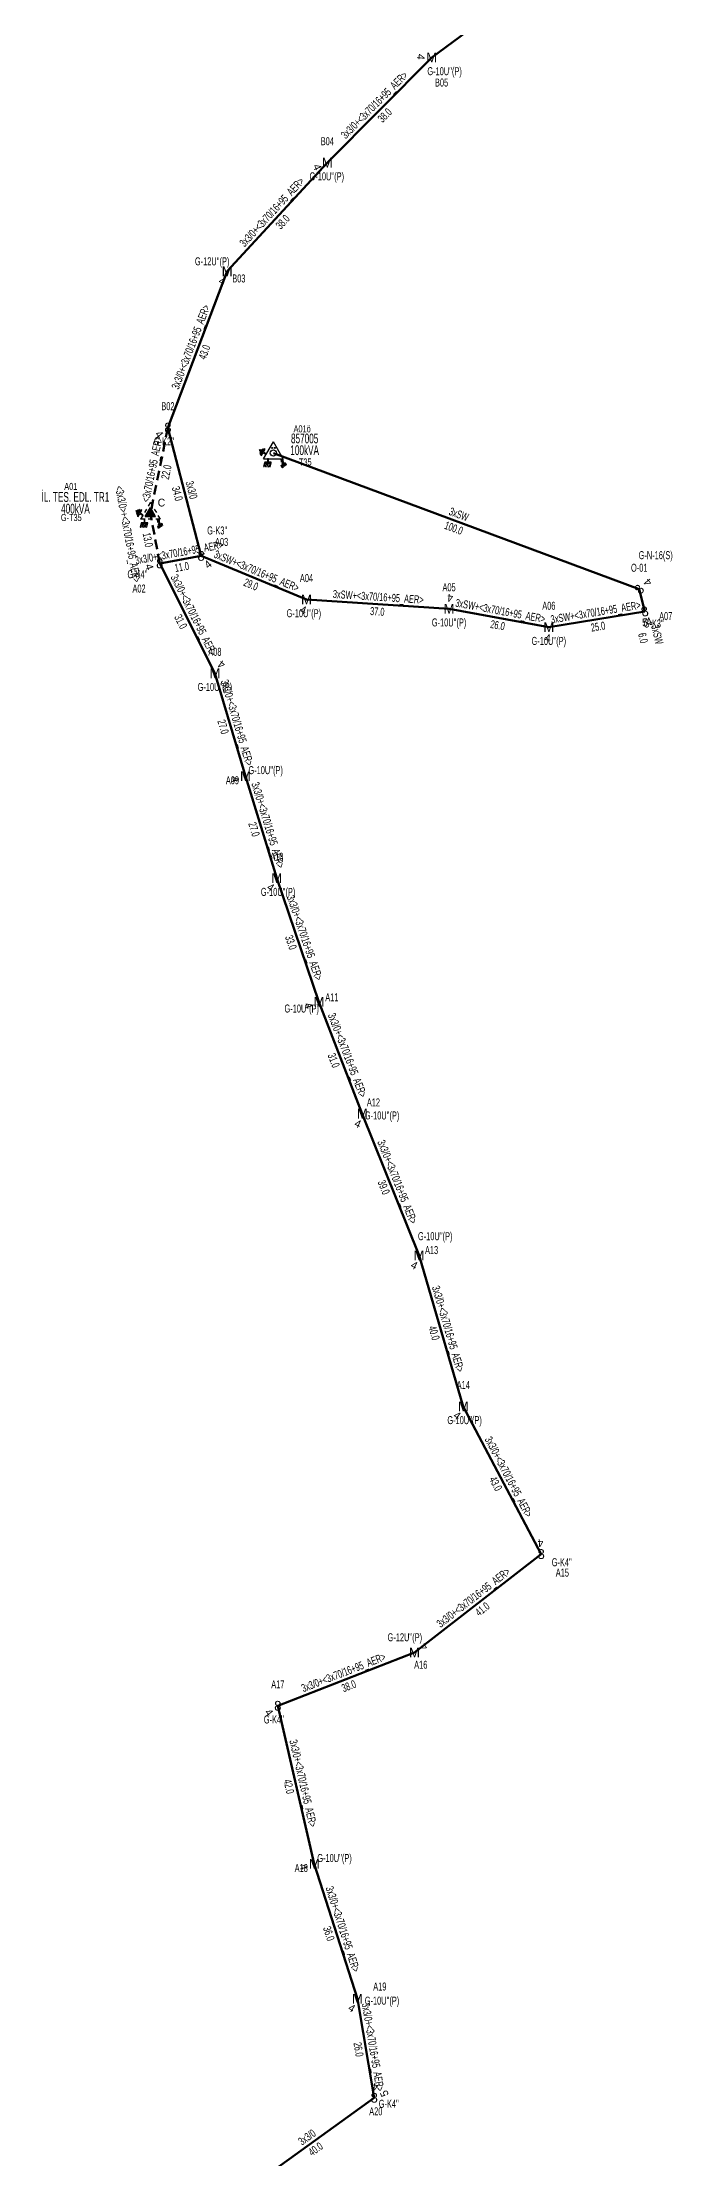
# Model space of a CAD drawing. Header units: millimetres. Extents: x 542876 to 548433, y 4216806 to 4221056.
# Drawn here: x 543365 to 543526, y 4217470 to 4218012 of the extents above; entities that cross this region are included whole.
import ezdxf
from ezdxf.enums import TextEntityAlignment as Align

# ---------------------------------------------------------------- set-up
doc = ezdxf.new("R2010")
doc.units = ezdxf.units.MM
doc.linetypes.add('DASHED', pattern=[3.75, 2.5, -1.25])
doc.linetypes.add('DASHED2', pattern=[0])
for name, color, linetype, lineweight in [('DIREK_ENH_YENI', 6, 'Continuous', 25), ('DIREK_OG_YENI', 10, 'Continuous', 25), ('HAT_AG_HAVAI_ILERDE', 3, 'DASHED', 50), ('HAT_OG_HAVAI_ILERDE', 1, 'DASHED', 70), ('HAT_OG_HAVAI_YENI', 1, 'Continuous', 70), ('TRAFO_ILERDE', 5, 'DASHED2', 30), ('TRAFO_MEVCUT', 5, 'Continuous', 30), ('TRAFO_TADILAT_BYSK', 5, 'Continuous', 30)]:
    doc.layers.add(name, color=color, linetype=linetype, lineweight=lineweight)
doc.styles.add('Direk', font='B_CAD')
doc.styles.get("Standard").update_dxf_attribs({"font": 'Arial'})

# ---------------------------------------------------------------- blocks, each defined once
blk = doc.blocks.new('ILD_DIREK')
h = blk.add_hatch(color=32)
h.paths.add_polyline_path([(-2.19, 0.88), (-2.4, 1.01), (-3.36, -0.63), (-3.14, -0.76), (-2.71, -0.02), (-1.94, -0.47), (-1.84, -0.3), (-2.61, 0.15)])
h.paths.add_polyline_path([(-3.55, -0.16), (-3.42, -0.23), (-2.71, 1), (-2.84, 1.07)])
h.paths.add_polyline_path([(-3.63, 0.3), (-3.5, 0.23), (-3.15, 0.83), (-3.28, 0.91)])
h.paths.add_polyline_path([(-3.68, 0.82), (-3.75, 0.69), (-3.62, 0.62), (-3.55, 0.75)])
h.paths.add_polyline_path([(-1.39, -1.44), (-1.59, -1.44), (-1.6, -2.34), (-2.35, -2.34), (-2.6, -3.47), (-2.5, -3.47), (-2.29, -2.54), (-1.99, -2.54), (-2.2, -3.47), (-2.1, -3.47), (-1.89, -2.54), (-1.59, -2.54), (-1.8, -3.48), (-1.7, -3.48), (-1.49, -2.54), (-1.19, -2.54), (-1.4, -3.48), (-1.3, -3.48), (-1.09, -2.54), (-0.79, -2.55), (-1, -3.48), (-0.9, -3.48), (-0.65, -2.35), (-1.4, -2.34)])
at = {"layer": 'TRAFO_ILERDE'}
for points in [[(2.27, -1.57), (2.04, -1.92), (2, -1.44), (1.86, -1.44), (1.93, -2.32), (2.17, -1.96), (2.23, -2.67), (2.02, -2.67), (2.31, -2.87), (2.32, -2.86), (2.56, -2.49), (2.36, -2.63)], [(2.27, -1.57), (2.04, -1.92), (2, -1.44), (1.86, -1.44), (1.93, -2.32), (2.17, -1.96), (2.23, -2.67), (2.02, -2.67), (2.31, -2.87), (1.89, -3.19), (2.12, -3.79), (2.18, -3.74), (2, -3.26), (2.18, -3.13), (2.36, -3.6), (2.41, -3.56), (2.24, -3.08), (2.41, -2.94), (2.59, -3.42), (2.65, -3.38), (2.47, -2.9), (2.65, -2.76), (2.83, -3.24), (2.89, -3.2), (2.71, -2.72), (2.89, -2.58), (3.07, -3.06), (3.13, -3.01), (2.9, -2.42), (2.32, -2.86), (2.56, -2.49), (2.36, -2.63)], [(2.89, -2.58), (3.07, -3.06), (3.13, -3.01), (2.9, -2.42), (2.32, -2.86), (2.56, -2.49), (2.36, -2.63), (2.27, -1.57), (2.04, -1.92), (2, -1.44), (1.86, -1.44), (1.93, -2.32), (2.17, -1.96), (2.23, -2.67), (2.02, -2.67), (2.31, -2.87), (1.89, -3.19), (2.12, -3.79), (2.18, -3.74), (2, -3.26), (2.18, -3.13), (2.36, -3.6), (2.41, -3.56), (2.24, -3.08), (2.41, -2.94), (2.59, -3.42), (2.65, -3.38), (2.47, -2.9), (2.65, -2.76), (2.83, -3.24), (2.89, -3.2), (2.71, -2.72)]]:
    blk.add_hatch(color=32, dxfattribs=at).paths.add_polyline_path(points)
at = {"layer": 'TRAFO_ILERDE', "linetype": 'Continuous'}
for p, q in [((-0.99, 1.17), (-1.53, 0.24)), ((-1.3, -0.73), (0, 1.52)), ((0, 2.89), (-0.55, 1.94)), ((0, 2.89), (0.55, 1.94)), ((1.3, -0.73), (0, 1.52)), ((0.99, 1.17), (1.53, 0.24)), ((-1.94, -0.47), (-2.5, -1.44)), ((-1.38, -1.44), (-2.5, -1.44)), ((-1.3, -0.73), (1.3, -0.73)), ((0.52, -1.44), (-0.56, -1.44)), ((2.5, -1.44), (1.4, -1.44)), ((1.94, -0.47), (2.5, -1.44))]:
    blk.add_line(p, q, dxfattribs=at)
at = {"layer": 'TRAFO_ILERDE', "color": 32, "flags": 128}
blk.add_lwpolyline([(1.86, -1.44), (2, -1.44), (2.04, -1.92), (2.27, -1.57), (2.36, -2.63), (2.56, -2.49), (2.32, -2.86), (2.9, -2.42), (3.13, -3.01), (3.07, -3.06), (2.89, -2.58), (2.71, -2.72), (2.89, -3.2), (2.83, -3.24), (2.65, -2.76), (2.47, -2.9), (2.65, -3.38), (2.59, -3.42), (2.41, -2.94), (2.24, -3.08), (2.41, -3.56), (2.36, -3.6), (2.18, -3.13), (2, -3.26), (2.18, -3.74), (2.12, -3.79), (1.89, -3.19), (2.31, -2.87), (2.02, -2.67), (2.23, -2.67), (2.17, -1.96), (1.93, -2.32), (1.86, -1.44)], dxfattribs=at)
at = {"layer": 'TRAFO_ILERDE', "linetype": 'Continuous'}
for points in [[(-1.3, -0.73), (0, -0.73), (0, 1.52)], [(0, -0.73), (0, 1.52), (1.3, -0.73)]]:
    blk.add_solid(points, dxfattribs=at)
at = {"layer": 'TRAFO_TADILAT_BYSK', "color": 32, "flags": 128}
for points in [[(-3.62, 0.62), (-3.55, 0.75), (-3.68, 0.82), (-3.75, 0.69), (-3.62, 0.62)], [(-3.5, 0.23), (-3.15, 0.83), (-3.28, 0.91), (-3.63, 0.3), (-3.5, 0.23)], [(-3.42, -0.23), (-2.71, 1), (-2.84, 1.07), (-3.55, -0.16), (-3.42, -0.23)], [(-1.84, -0.3), (-2.61, 0.15), (-2.19, 0.88), (-2.4, 1.01), (-3.36, -0.63), (-3.14, -0.76), (-2.71, -0.02), (-1.94, -0.47), (-1.84, -0.3)], [(-1.39, -1.44), (-1.59, -1.44), (-1.6, -2.34), (-2.35, -2.34), (-2.6, -3.47), (-2.5, -3.47), (-2.29, -2.54), (-1.99, -2.54), (-2.2, -3.47), (-2.1, -3.47), (-1.89, -2.54), (-1.59, -2.54), (-1.8, -3.48), (-1.7, -3.48), (-1.49, -2.54), (-1.19, -2.54), (-1.4, -3.48), (-1.3, -3.48), (-1.09, -2.54), (-0.79, -2.55), (-1, -3.48), (-0.9, -3.48), (-0.65, -2.35), (-1.4, -2.34), (-1.39, -1.44)]]:
    blk.add_lwpolyline(points, dxfattribs=at)
blk = doc.blocks.new('MEV_DIREK_OZEL')
h = blk.add_hatch(color=32)
h.paths.add_polyline_path([(-2.12, 1), (-2.34, 1.12), (-3.29, -0.52), (-3.08, -0.65), (-2.65, 0.09), (-1.88, -0.36), (-1.78, -0.19), (-2.55, 0.26)])
h.paths.add_polyline_path([(-3.44, -0.15), (-3.31, -0.22), (-2.59, 1.01), (-2.72, 1.09)])
h.paths.add_polyline_path([(-3.52, 0.32), (-3.39, 0.24), (-3.03, 0.85), (-3.16, 0.92)])
h.paths.add_polyline_path([(-3.56, 0.84), (-3.64, 0.71), (-3.51, 0.63), (-3.43, 0.76)])
h.paths.add_polyline_path([(-1.49, -2.34), (-2.24, -2.34), (-2.5, -3.47), (-2.4, -3.47), (-2.19, -2.54), (-1.89, -2.54), (-2.1, -3.47), (-2, -3.47), (-1.79, -2.54), (-1.49, -2.54), (-1.7, -3.48), (-1.6, -3.48), (-1.39, -2.54), (-1.09, -2.54), (-1.3, -3.48), (-1.2, -3.48), (-0.99, -2.54), (-0.69, -2.55), (-0.9, -3.48), (-0.8, -3.48), (-0.54, -2.35), (-1.29, -2.34), (-1.29, -1.44), (-1.49, -1.44)])
at = {"layer": 'TRAFO_MEVCUT'}
for points in [[(2.4, -1.57), (2.17, -1.92), (2.12, -1.44), (1.99, -1.44), (2.06, -2.32), (2.29, -1.96), (2.35, -2.67), (2.14, -2.67), (2.44, -2.87), (2.45, -2.86), (2.69, -2.49), (2.49, -2.63)], [(2.4, -1.57), (2.17, -1.92), (2.12, -1.44), (1.99, -1.44), (2.06, -2.32), (2.29, -1.96), (2.35, -2.67), (2.14, -2.67), (2.44, -2.87), (2.02, -3.19), (2.24, -3.79), (2.3, -3.74), (2.13, -3.26), (2.3, -3.13), (2.48, -3.6), (2.54, -3.56), (2.36, -3.08), (2.54, -2.94), (2.72, -3.42), (2.78, -3.38), (2.6, -2.9), (2.78, -2.76), (2.95, -3.24), (3.01, -3.2), (2.84, -2.72), (3.01, -2.58), (3.19, -3.06), (3.25, -3.01), (3.03, -2.42), (2.45, -2.86), (2.69, -2.49), (2.49, -2.63)], [(3.01, -2.58), (3.19, -3.06), (3.25, -3.01), (3.03, -2.42), (2.45, -2.86), (2.69, -2.49), (2.49, -2.63), (2.4, -1.57), (2.17, -1.92), (2.12, -1.44), (1.99, -1.44), (2.06, -2.32), (2.29, -1.96), (2.35, -2.67), (2.14, -2.67), (2.44, -2.87), (2.02, -3.19), (2.24, -3.79), (2.3, -3.74), (2.13, -3.26), (2.3, -3.13), (2.48, -3.6), (2.54, -3.56), (2.36, -3.08), (2.54, -2.94), (2.72, -3.42), (2.78, -3.38), (2.6, -2.9), (2.78, -2.76), (2.95, -3.24), (3.01, -3.2), (2.84, -2.72)]]:
    blk.add_hatch(color=32, dxfattribs=at).paths.add_polyline_path(points)
at = {"layer": 'TRAFO_MEVCUT', "linetype": 'Continuous'}
for p, q in [((-2.5, -1.44), (0, 2.89)), ((2.5, -1.44), (0, 2.89)), ((-2.5, -1.44), (2.5, -1.44))]:
    blk.add_line(p, q, dxfattribs=at)
at = {"layer": 'TRAFO_MEVCUT', "color": 32, "flags": 128}
blk.add_lwpolyline([(1.99, -1.44), (2.12, -1.44), (2.17, -1.92), (2.4, -1.57), (2.49, -2.63), (2.69, -2.49), (2.45, -2.86), (3.03, -2.42), (3.25, -3.01), (3.19, -3.06), (3.01, -2.58), (2.84, -2.72), (3.01, -3.2), (2.95, -3.24), (2.78, -2.76), (2.6, -2.9), (2.78, -3.38), (2.72, -3.42), (2.54, -2.94), (2.36, -3.08), (2.54, -3.56), (2.48, -3.6), (2.3, -3.13), (2.13, -3.26), (2.3, -3.74), (2.24, -3.79), (2.02, -3.19), (2.44, -2.87), (2.14, -2.67), (2.35, -2.67), (2.29, -1.96), (2.06, -2.32), (1.99, -1.44)], dxfattribs=at)
at = {"layer": 'TRAFO_MEVCUT', "linetype": 'Continuous'}
for centre, radius in [((0, 0), 0.804), ((-0.34, 1.34), 0.12), ((0.34, 1.34), 0.12)]:
    blk.add_circle(centre, radius, dxfattribs=at)
at = {"layer": 'TRAFO_TADILAT_BYSK', "color": 32, "flags": 128}
for points in [[(-3.51, 0.63), (-3.43, 0.76), (-3.56, 0.84), (-3.64, 0.71), (-3.51, 0.63)], [(-3.39, 0.24), (-3.03, 0.85), (-3.16, 0.92), (-3.52, 0.32), (-3.39, 0.24)], [(-3.31, -0.22), (-2.59, 1.01), (-2.72, 1.09), (-3.44, -0.15), (-3.31, -0.22)], [(-1.78, -0.19), (-2.55, 0.26), (-2.12, 1), (-2.34, 1.12), (-3.29, -0.52), (-3.08, -0.65), (-2.65, 0.09), (-1.88, -0.36), (-1.78, -0.19)], [(-1.29, -1.44), (-1.49, -1.44), (-1.49, -2.34), (-2.24, -2.34), (-2.5, -3.47), (-2.4, -3.47), (-2.19, -2.54), (-1.89, -2.54), (-2.1, -3.47), (-2, -3.47), (-1.79, -2.54), (-1.49, -2.54), (-1.7, -3.48), (-1.6, -3.48), (-1.39, -2.54), (-1.09, -2.54), (-1.3, -3.48), (-1.2, -3.48), (-0.99, -2.54), (-0.69, -2.55), (-0.9, -3.48), (-0.8, -3.48), (-0.54, -2.35), (-1.29, -2.34), (-1.29, -1.44)]]:
    blk.add_lwpolyline(points, dxfattribs=at)

msp = doc.modelspace()

# ---------------------------------------------------------------- linework, layer by layer
at = {"layer": 'HAT_AG_HAVAI_ILERDE'}
msp.add_line((543397.514927, 4217913.426079), (543393.0275, 4217891.416971), dxfattribs=at)
at = {"layer": 'HAT_OG_HAVAI_ILERDE'}
msp.add_line((543395.427, 4217878.657), (543393.0275, 4217891.416971), dxfattribs=at)
at = {"layer": 'HAT_OG_HAVAI_YENI'}
for p, q in [((543495.330441, 4218030.636801), (543465.087787, 4218008.224358)), ((543465.087787, 4218008.224358), (543438.344, 4217981.306)), ((543438.344, 4217981.306), (543412.698, 4217953.478)), ((543412.698, 4217953.478), (543397.514927, 4217913.426079)), ((543397.514927, 4217913.426079), (543406.018, 4217880.591)), ((543518.226, 4217872.043), (543424.537, 4217906.914)), ((543406.018, 4217880.591), (543395.427, 4217878.657)), ((543409.55258, 4217850.510167), (543395.427, 4217878.657)), ((543433.003, 4217869.402), (543406.018, 4217880.591)), ((543519.643314, 4217866.349428), (543518.226, 4217872.043)), ((543433.003, 4217869.402), (543469.524003, 4217867.039866)), ((543469.524003, 4217867.039866), (543495.077927, 4217862.306793)), ((543495.077927, 4217862.306793), (543519.643314, 4217866.349428)), ((543417.377236, 4217824.169702), (543409.55258, 4217850.510167)), ((543417.377236, 4217824.169702), (543425.395888, 4217798.02062)), ((543425.395888, 4217798.02062), (543436.208176, 4217766.339914)), ((543436.208176, 4217766.339914), (543447.287271, 4217737.70161)), ((543447.287271, 4217737.70161), (543461.823636, 4217701.39455)), ((543461.823636, 4217701.39455), (543473.167, 4217662.706)), ((543473.167, 4217662.706), (543493.11, 4217624.891)), ((543493.11, 4217624.891), (543460.67208, 4217599.65809)), ((543460.67208, 4217599.65809), (543425.663719, 4217586.024276)), ((543425.663719, 4217586.024276), (543435.01, 4217545.521)), ((543435.01, 4217545.521), (543446.054, 4217510.986)), ((543446.054, 4217510.986), (543450.351, 4217485.623)), ((543450.351, 4217485.623), (543418.114, 4217462.39))]:
    msp.add_line(p, q, dxfattribs=at)

# ---------------------------------------------------------------- block references
at = {"layer": 'TRAFO_ILERDE'}
msp.add_blockref('ILD_DIREK', (543393.0275, 4217891.416971), dxfattribs=at)
at = {"layer": 'TRAFO_MEVCUT'}
msp.add_blockref('MEV_DIREK_OZEL', (543424.537, 4217906.914), dxfattribs=at)

# ---------------------------------------------------------------- texts
at = {"layer": 'DIREK_ENH_YENI', "width": 0.53}
for s, p in [('G-N-16(S)', (543522.440198, 4217880.768804)), ('O-01', (543518.226, 4217877.543))]:
    msp.add_text(s, height=2.05, dxfattribs=at).set_placement(p, align=Align.MIDDLE_CENTER)
at = {"layer": 'DIREK_ENH_YENI', "style": 'Direk'}
msp.add_text('8', height=2.5, rotation=47.134279, dxfattribs=at).set_placement((543518.226, 4217872.043), align=Align.MIDDLE_CENTER)
at = {"layer": 'DIREK_ENH_YENI', "color": 32, "style": 'Direk'}
msp.add_text('4', height=2, rotation=489.100033, dxfattribs=at).set_placement((543520.398929, 4217873.808894), align=Align.MIDDLE_CENTER)
at = {"layer": 'DIREK_OG_YENI', "color": 32, "style": 'Direk'}
for s, rotation, p in [('4', 265.864032, (543462.295079, 4218008.426304)), ('4', 293.668327, (543435.779523, 4217980.181964)), ('4', 332.812662, (543411.418676, 4217950.987351)), ('4', 306.938729, (543395.276946, 4217911.743389)), ('4', 288.295249, (543392.768536, 4217877.778042)), ('4', 398.913949, (543407.776827, 4217878.412347)), ('4', 534.753325, (543469.780046, 4217869.828135)), ('4', 343.285595, (543432.197716, 4217866.720299)), ('5', 360.741207, (543519.679536, 4217863.549663)), ('4', 382.976072, (543520.736285, 4217863.771558)), ('4', 354.753325, (543494.821884, 4217859.518525)), ('4', 503.272249, (543411.227018, 4217852.754328)), ('4', 287.055737, (543414.700381, 4217823.348457)), ('4', 326.275726, (543423.841337, 4217795.691807)), ('4', 289.921321, (543433.575725, 4217765.385872)), ('4', 336.484716, (543446.170089, 4217735.13414)), ('4', 334.080403, (543460.59973, 4217698.876207)), ('4', 325.922098, (543471.598105, 4217660.386826)), ('4', 543.089158, (543492.959108, 4217627.686931)), ('4', 482.501924, (543463.033526, 4217601.162609)), ('4', 306.938729, (543423.425739, 4217584.341586)), ('4', 285.176888, (543432.307658, 4217544.78796)), ('4', 328.674792, (543444.598294, 4217508.594156)), ('4', 533.608832, (543450.662684, 4217488.405598)), ('5', 112.6979, (543452.934146, 4217486.703442))]:
    msp.add_text(s, height=2, rotation=rotation, dxfattribs=at).set_placement(p, align=Align.MIDDLE_CENTER)
at = {"layer": 'DIREK_OG_YENI', "style": 'Direk'}
for s, p in [('M', (543465.087787, 4218008.224358)), ('M', (543438.344, 4217981.306)), ('M', (543412.698, 4217953.478)), ('8', (543397.514927, 4217913.426079)), ('8', (543406.018, 4217880.591)), ('8', (543395.427, 4217878.657)), ('M', (543433.003, 4217869.402)), ('M', (543469.524003, 4217867.039866)), ('M', (543495.077927, 4217862.306793)), ('M', (543409.55258, 4217850.510167)), ('M', (543417.377236, 4217824.169702)), ('M', (543425.395888, 4217798.02062)), ('M', (543436.208176, 4217766.339914)), ('M', (543447.287271, 4217737.70161)), ('M', (543461.823636, 4217701.39455)), ('M', (543473.167, 4217662.706)), ('8', (543493.11, 4217624.891)), ('M', (543460.67208, 4217599.65809)), ('8', (543425.663719, 4217586.024276)), ('M', (543435.01, 4217545.521)), ('M', (543446.054, 4217510.986)), ('8', (543450.351, 4217485.623))]:
    msp.add_text(s, height=2.5, dxfattribs=at).set_placement(p, align=Align.MIDDLE_CENTER)
at = {"layer": 'DIREK_OG_YENI', "width": 0.53}
for s, p in [("G-10U''(P)", (543468.379471, 4218004.740247)), ('B05', (543467.603047, 4218001.831593)), ('B04', (543438.344, 4217986.806)), ("G-10U''(P)", (543438.217239, 4217977.806)), ("G-12U''(P)", (543408.846533, 4217956.038238)), ('B03', (543415.684331, 4217951.65267)), ('B02', (543397.514927, 4217918.926079)), ("G-K2''", (543396.503211, 4217909.926079)), ("G-K3''", (543410.148081, 4217887.096993)), ('A03', (543411.262105, 4217884.162134)), ("G-K4''", (543389.718924, 4217875.880325)), ('A04', (543433.003, 4217874.902)), ('A02', (543390.122618, 4217872.222141)), ('A05', (543469.524003, 4217872.539866)), ("G-10U''(P)", (543432.328495, 4217865.902)), ("G-10U''(P)", (543469.524003, 4217863.539866)), ('A06', (543495.077927, 4217867.806793)), ('A07', (543525.003498, 4217865.161472)), ("G-10U''(P)", (543495.077927, 4217858.806793)), ("G-K3''", (543521.939238, 4217863.258748)), ('A08', (543409.55258, 4217856.010167)), ("G-10U''(P)", (543409.55258, 4217847.010167)), ("G-10U''(P)", (543422.552318, 4217825.701297)), ('A09', (543414.04046, 4217823.113331)), ('A10', (543425.395888, 4217803.52062)), ("G-10U''(P)", (543425.733098, 4217794.52062)), ('A11', (543439.504787, 4217767.515653)), ("G-10U''(P)", (543431.783603, 4217764.641621)), ('A12', (543450.152566, 4217740.600224)), ("G-10U''(P)", (543452.374839, 4217737.255412)), ("G-10U''(P)", (543465.972414, 4217706.326032)), ('A13', (543465.045324, 4217702.762296)), ('A14', (543473.167, 4217668.206)), ("G-10U''(P)", (543473.50421, 4217659.206)), ("G-K4''", (543498.390623, 4217622.797257)), ('A15', (543498.530259, 4217620.141829)), ("G-12U''(P)", (543458.198922, 4217603.580149)), ('A16', (543462.267852, 4217596.543044)), ('A17', (543425.663719, 4217591.524276)), ("G-K4''", (543424.652004, 4217582.524276)), ('A18', (543431.669429, 4217544.476689)), ("G-10U''(P)", (543440.192292, 4217547.035643)), ('A19', (543451.78459, 4217514.110821)), ("G-10U''(P)", (543452.348007, 4217510.5021)), ("G-K4''", (543454.088868, 4217484.082508)), ('A20', (543450.758818, 4217482.146841))]:
    msp.add_text(s, height=2.05, dxfattribs=at).set_placement(p, align=Align.MIDDLE_CENTER)
at = {"layer": 'DIREK_OG_YENI', "style": 'Direk'}
msp.add_text('8', height=2.5, rotation=13.215886, dxfattribs=at).set_placement((543519.643314, 4217866.349428), align=Align.MIDDLE_CENTER)
at = {"layer": 'HAT_AG_HAVAI_ILERDE', "lineweight": 30, "width": 0.53}
msp.add_text('<3x70/16+95_AER>', height=2.05, rotation=438.475946, dxfattribs=at).set_placement((543394.438348, 4217902.591337, 271696.51375), align=Align.CENTER)
msp.add_text('22.0', height=2.05, rotation=438.475946, dxfattribs=at).set_placement((543396.104078, 4217902.251712, 271696.51375), align=Align.TOP_CENTER)
at = {"layer": 'HAT_OG_HAVAI_ILERDE', "lineweight": 30, "width": 0.53}
msp.add_text('<3x3/0>+<3x70/16+95_AER>', height=2.05, rotation=280.650041, dxfattribs=at).set_placement((543386.29241, 4217886.003631, 271696.51375), align=Align.CENTER)
msp.add_text('13.0', height=2.05, rotation=280.650041, dxfattribs=at).set_placement((543393.391892, 4217884.879897, 271696.51375), align=Align.TOP_CENTER)
at = {"layer": 'HAT_OG_HAVAI_YENI', "lineweight": 30, "width": 0.53}
for s, rotation, p in [('3x3/0+<3x70/16+95_AER>', 405.186105, (543451.112677, 4217995.364171, 271719.171773)), ('3x3/0+<3x70/16+95_AER>', 407.33724, (543424.895645, 4217967.967719, 271706.348924)), ('3x3/0+<3x70/16+95_AER>', 429.239029, (543404.31158, 4217933.753122, 271698.757463)), ('3x3/0', 284.518554, (543402.58932, 4217897.221629, 271703.009)), ('3xSW', 339.584942, (543471.677875, 4217890.275328, 271712.2685)), ('3x3/0+<3x70/16+95_AER>', 370.348639, (543400.569808, 4217880.460173, 271697.7135)), ('3xSW+<3x70/16+95_AER>', 337.47884, (543419.836264, 4217875.781482, 271703.009)), ('3x3/0+<3x70/16+95_AER>', 296.649935, (543403.249489, 4217864.964841, 271697.7135)), ('3xSW+<3x70/16+95_AER>', 356.299334, (543451.318364, 4217869.069161, 271734.762002)), ('3xSW+<3x70/16+95_AER>', 349.506648, (543482.455768, 4217865.509114)), ('3xSW+<3x70/16+95_AER>', 9.345193, (543507.222596, 4217865.16683)), ('3xSW', 283.979926, (543521.860773, 4217860.208139)), ('3x3/0+<3x70/16+95_AER>', 286.544495, (543414.279717, 4217837.58198, 271704.77629)), ('3x3/0+<3x70/16+95_AER>', 287.04823, (543422.199212, 4217811.344361, 271712.697944)), ('3x3/0+<3x70/16+95_AER>', 288.844227, (543431.606473, 4217782.454814, 271718.104088)), ('3x3/0+<3x70/16+95_AER>', 291.149601, (543442.540469, 4217752.327446, 271723.643636)), ('3x3/0+<3x70/16+95_AER>', 291.819828, (543455.344558, 4217719.864016, 271730.911818)), ('3x3/0+<3x70/16+95_AER>', 286.340975, (543468.310982, 4217682.289425, 271736.5835)), ('3x3/0+<3x70/16+95_AER>', 297.805873, (543483.890202, 4217644.194858, 271746.554849)), ('3x3/0+<3x70/16+95_AER>', 397.878744, (543476.369147, 4217612.94546, 271730.33604)), ('3x3/0+<3x70/16+95_AER>', 381.278154, (543442.859438, 4217593.633238, 271712.831859)), ('3x3/0+<3x70/16+95_AER>', 282.993773, (543431.165095, 4217565.963756, 271717.505)), ('3x3/0+<3x70/16+95_AER>', 287.733835, (543441.34161, 4217528.512406, 271723.027)), ('3x3/0+<3x70/16+95_AER>', 279.615745, (543449.040558, 4217498.446484, 271725.1755)), ('3x3/0', 395.780052, (543433.735526, 4217474.696077, 271709.057))]:
    msp.add_text(s, height=2.05, rotation=rotation, dxfattribs=at).set_placement(p, align=Align.CENTER)
for s, rotation, p in [('38.0', 405.186105, (543452.318656, 4217994.166, 271719.171773)), ('38.0', 407.33724, (543426.145749, 4217966.81566, 271706.348924)), ('43.0', 429.239029, (543405.901195, 4217933.150523, 271698.757463)), ('34.0', 284.518554, (543400.943607, 4217896.79545, 271703.009)), ('100.0', 339.584942, (543471.084884, 4217888.682105, 271712.2685)), ('11.0', 370.348639, (543400.875192, 4217878.787827, 271697.7135)), ('29.0', 337.47884, (543419.185122, 4217874.211127, 271703.009)), ('31.0', 296.649935, (543401.730091, 4217864.202326, 271697.7135)), ('37.0', 356.299334, (543451.208639, 4217867.372705, 271734.762002)), ('26.0', 349.506648, (543482.146162, 4217863.837545)), ('25.0', 9.345193, (543507.498645, 4217863.489392)), ('6.0', 283.979926, (543520.211126, 4217859.797449)), ('27.0', 286.544495, (543412.650099, 4217837.097889, 271704.77629)), ('27.0', 287.04823, (543420.573913, 4217810.845961, 271712.697944)), ('33.0', 288.844227, (543429.997592, 4217781.905721, 271718.104088)), ('31.0', 291.149601, (543440.954979, 4217751.714079, 271723.643636)), ('39.0', 291.819828, (543453.76635, 4217719.232144, 271730.911818)), ('40.0', 286.340975, (543466.679654, 4217681.811125, 271736.5835)), ('43.0', 297.805873, (543482.386496, 4217643.401846, 271746.554849)), ('41.0', 397.878744, (543477.412934, 4217611.60363, 271730.33604)), ('38.0', 381.278154, (543443.476361, 4217592.049128, 271712.831859)), ('42.0', 282.993773, (543429.508624, 4217565.581519, 271717.505)), ('36.0', 287.733835, (543439.72239, 4217527.994594, 271723.027)), ('26.0', 279.615745, (543447.364442, 4217498.162516, 271725.1755)), ('40.0', 395.780052, (543434.729474, 4217473.316923, 271709.057))]:
    msp.add_text(s, height=2.05, rotation=rotation, dxfattribs=at).set_placement(p, align=Align.TOP_CENTER)
at = {"layer": 'TRAFO_ILERDE', "width": 0.6}
for s, height, p in [('İL. TES. EDL. TR1', 2.5, (543373.834611, 4217894.4328)), ('A01', 1.8, (543372.64592, 4217897.48222)), ('400kVA', 2.5, (543373.834611, 4217891.4328))]:
    msp.add_text(s, height=height, dxfattribs=at).set_placement(p, align=Align.CENTER)
at = {"layer": 'TRAFO_ILERDE', "color": 4, "style": 'Direk'}
msp.add_text('C', height=2, dxfattribs=at).set_placement((543395.855927, 4217894.245398), align=Align.MIDDLE_CENTER)
at = {"layer": 'TRAFO_ILERDE', "width": 0.6}
msp.add_text('G-T35', height=1.8, dxfattribs=at).set_placement((543372.766474, 4217891.308315), align=Align.TOP_CENTER)
at = {"layer": 'TRAFO_MEVCUT', "width": 0.6}
for s, height, p in [('A01ö', 1.8, (543431.89678, 4217912.232796)), ('100kVA', 2.5, (543432.537, 4217906.414)), ('857005', 2.5, (543432.537, 4217909.414))]:
    msp.add_text(s, height=height, dxfattribs=at).set_placement(p, align=Align.CENTER)
msp.add_text('T35', height=1.8, dxfattribs=at).set_placement((543432.700434, 4217905.53645), align=Align.TOP_CENTER)

doc.saveas('drawing.dxf')
